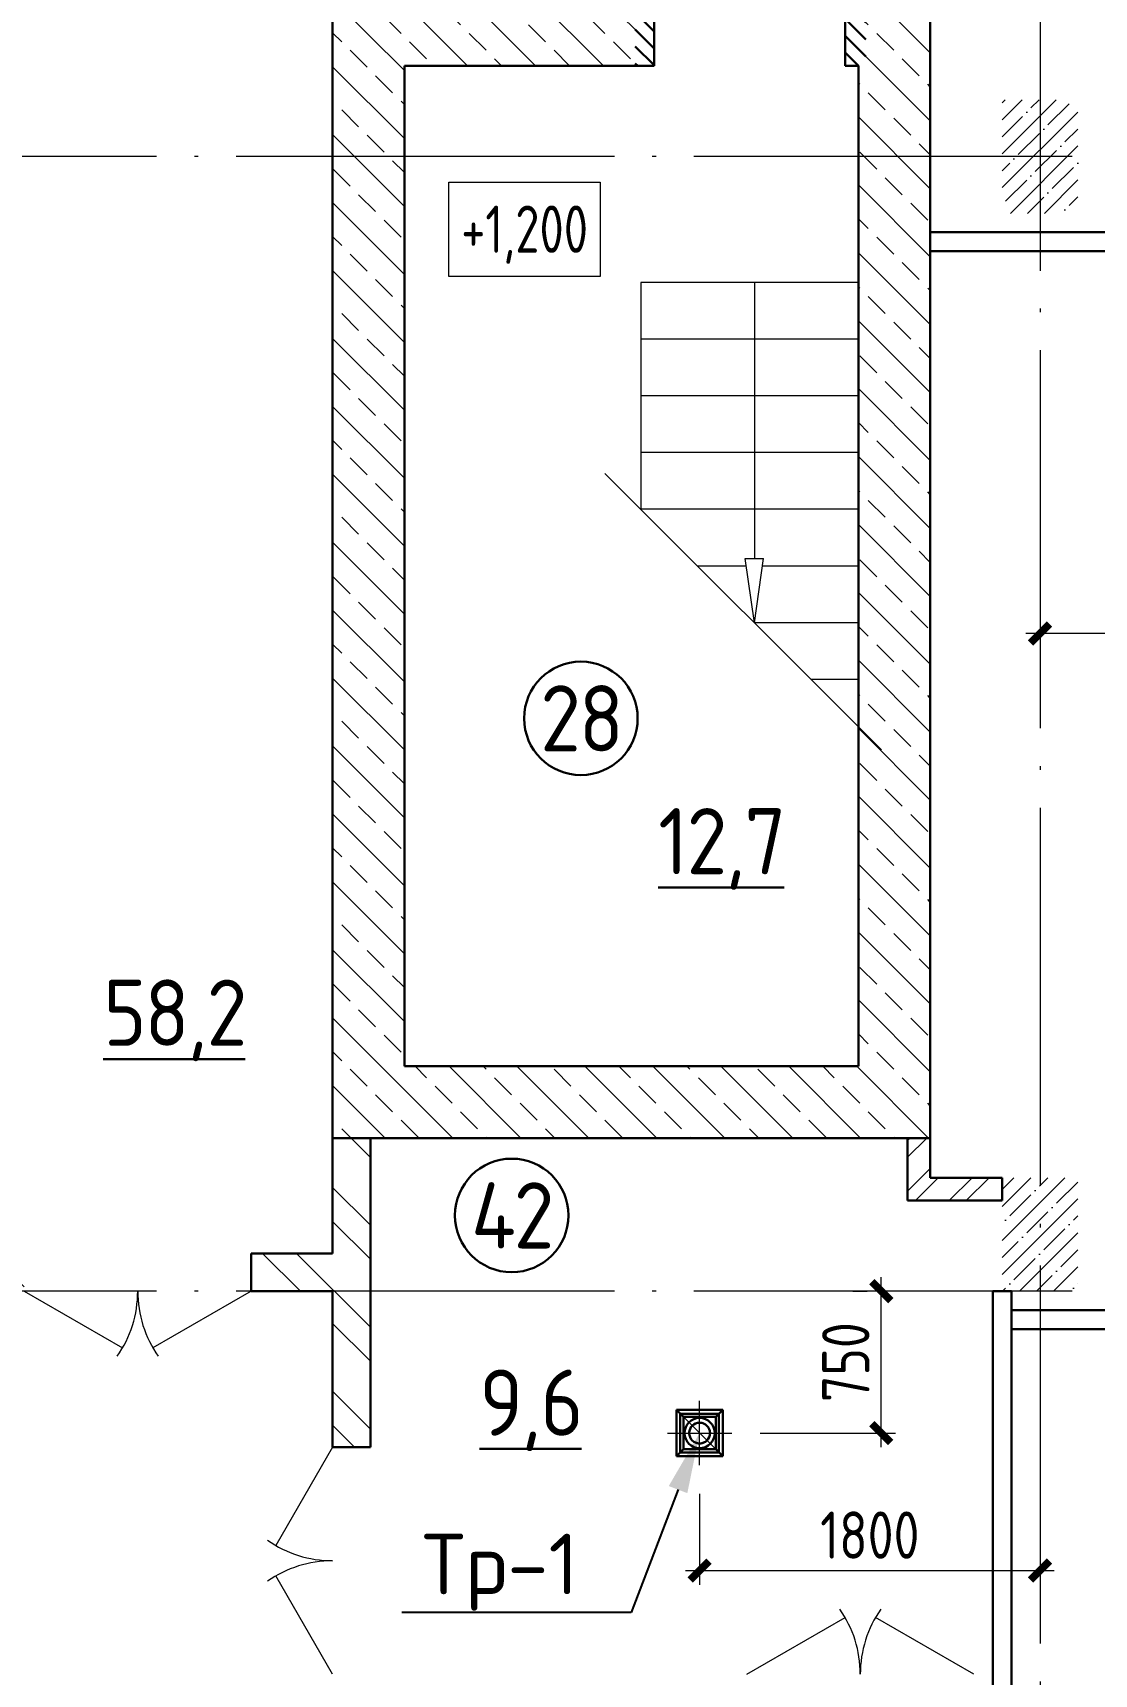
# Model space of a CAD drawing. Extents: x -965262 to 1142518, y -357520 to 71675.
# Drawn here: x -26802 to -21191, y -225177 to -216497 of the extents above; entities that cross this region are included whole.
import ezdxf
from ezdxf import colors
from ezdxf.entities.mleader import LeaderData, LeaderLine
from ezdxf.math import Vec2, Vec3

# ---------------------------------------------------------------- set-up
doc = ezdxf.new("R2010")
doc.units = 0
doc.header["$LTSCALE"] = 10
for name, pattern in [('ACAD_ISO04W100', [30, 24, -3, 0, -3]), ('DOTE', [2.42, 2, -0.2, 0.02, -0.2]), ('HIDDEN', [9.525, 6.35, -3.175])]:
    doc.linetypes.add(name, pattern=pattern)
doc.layers.get('0').update_dxf_attribs({"linetype": 'CONTINUOUS', "lineweight": 30})
doc.layers.get('Defpoints').update_dxf_attribs({"linetype": 'CONTINUOUS'})
doc.layers.add('DOTE', color=7, linetype='DOTE', lineweight=9)
doc.layers.add('Полы_лотки', color=7, linetype='CONTINUOUS', lineweight=30)
doc.styles.add('GOST 2.304', font='isocpeur.ttf', dxfattribs={"width": 0.75, "height": 250})
doc.styles.add('GOST-2.304_Type-B', font='isocpeur.ttf', dxfattribs={"width": 0.9})
doc.styles.get("Standard").update_dxf_attribs({"font": 'isocpeur.ttf', "height": 300})
doc.styles.add('ГОСТ 2м', font='isocpeur.ttf', dxfattribs={"width": 0.8, "height": 250})
doc.dimstyles.new('ГОСТ 2м', dxfattribs={"dimtxt": 250, "dimasz": 100, "dimexe": 75, "dimexo": 150, "dimgap": 62.5, "dimtad": 1, "dimdec": 0, "dimtxsty": 'ГОСТ 2м', "dimblk": 'ARCHTICK', "dimcen": 150, "dimdle": 75, "dimclrd": 256, "dimclre": 256, "dimclrt": 256, "dimadec": 0, "dimazin": 0, "dimtfac": 1, "dimtdec": 0, "dimtmove": 0, "dimatfit": 3, "dimldrblk": 'OBLIQUE', "dimfxl": 1, "dimlwd": 15, "dimlwe": 15, "dimarcsym": 0})
pattern_1 = [(45, (-49229.33, -272886.6), (-89.80256, 89.80256), []), (45, (-49139.53, -272886.6), (-89.80256, 89.80256), [158.75, -31.75, 0, -31.75])]

# ---------------------------------------------------------------- blocks, each defined once
blk = doc.blocks.new('_ArchTick')
at = {"color": 0, "linetype": 'ByBlock', "lineweight": 0, "const_width": 0.4}
blk.add_lwpolyline([(-0.5, -0.5), (0.5, 0.5)], dxfattribs=at)
blk = doc.blocks.new('*D1481')
at = {"lineweight": 15, "transparency": 16777216}
for p, q in [((-21477.4, -219524.2), (-21477.4, -219599.2)), ((-20202.5, -219674.2), (-21552.4, -219674.2)), ((-20277.5, -220029.4), (-20277.5, -219599.2))]:
    blk.add_line(p, q, dxfattribs=at)
at = {"layer": 'Defpoints', "color": 0, "lineweight": 15, "transparency": 16777216}
for p in [(-21477.4, -219674.2), (-21477.4, -219674.2), (-20277.5, -220179.4, -11610.3)]:
    blk.add_point(p, dxfattribs=at)
at = {"lineweight": 15, "transparency": 16777216, "xscale": 100, "yscale": 100, "zscale": 100, "rotation": 180}
blk.add_blockref('_ArchTick', (-21477.4, -219674.2), dxfattribs=at)
at = {"lineweight": 15, "transparency": 16777216, "xscale": 100, "yscale": 100, "zscale": 100}
blk.add_blockref('_ArchTick', (-20277.5, -219674.2), dxfattribs=at)
at = {"lineweight": 15, "transparency": 16777216, "insert": (-20877.5, -219486.7), "char_height": 250, "attachment_point": 5, "style": 'ГОСТ 2м'}
blk.add_mtext('1200', dxfattribs=at)
blk = doc.blocks.new('_Oblique')
at = {"color": 0, "linetype": 'ByBlock', "lineweight": -2}
blk.add_line((-0.5, -0.5), (0.5, 0.5), dxfattribs=at)
blk = doc.blocks.new('*D1505')
at = {"lineweight": 15, "transparency": 16777216}
for p, q in [((-22466.7, -223152.1), (-22391.7, -223152.1)), ((-22316.7, -223977.1), (-22316.7, -223077.1)), ((-22956.5, -223902.1), (-22241.7, -223902.1))]:
    blk.add_line(p, q, dxfattribs=at)
at = {"layer": 'Defpoints', "color": 0, "lineweight": 15, "transparency": 16777216}
for p in [(-22316.7, -223152.1), (-22316.7, -223152.1), (-23106.5, -223902.1, -13512.2)]:
    blk.add_point(p, dxfattribs=at)
at = {"lineweight": 15, "transparency": 16777216, "xscale": 100, "yscale": 100, "zscale": 100}
for p, rotation in [((-22316.7, -223152.1), 90), ((-22316.7, -223902.1), 270)]:
    blk.add_blockref('_ArchTick', p, dxfattribs=dict(at, rotation=rotation))
at = {"lineweight": 15, "transparency": 16777216, "insert": (-22504.2, -223527.1), "char_height": 250, "attachment_point": 5, "rotation": 90, "style": 'ГОСТ 2м'}
blk.add_mtext('750', dxfattribs=at)
blk = doc.blocks.new('*D1506')
at = {"lineweight": 15, "transparency": 16777216}
for p, q in [((-23277, -224222.6), (-23277, -224704.2)), ((-21477.4, -224479.2), (-21477.4, -224554.2)), ((-23352, -224629.2), (-21402.4, -224629.2))]:
    blk.add_line(p, q, dxfattribs=at)
at = {"layer": 'Defpoints', "color": 0, "lineweight": 15, "transparency": 16777216}
for p in [(-23277, -224072.6, -12611), (-21477.4, -224629.2), (-21477.4, -224629.2)]:
    blk.add_point(p, dxfattribs=at)
at = {"lineweight": 15, "transparency": 16777216, "xscale": 100, "yscale": 100, "zscale": 100, "rotation": 180}
blk.add_blockref('_ArchTick', (-23277, -224629.2), dxfattribs=at)
at = {"lineweight": 15, "transparency": 16777216, "xscale": 100, "yscale": 100, "zscale": 100}
blk.add_blockref('_ArchTick', (-21477.4, -224629.2), dxfattribs=at)
at = {"lineweight": 15, "transparency": 16777216, "insert": (-22377.2, -224441.7), "char_height": 250, "attachment_point": 5, "style": 'ГОСТ 2м'}
blk.add_mtext('1800', dxfattribs=at)

msp = doc.modelspace()

# ---------------------------------------------------------------- hatches: boundary and pattern name
at = {"lineweight": 15}
h = msp.add_hatch(dxfattribs=at)
h.set_pattern_fill('ANSI33', scale=40, angle=90)
h.set_pattern_definition([(135, (-488505.78, -304776.27), (-179.60512, -179.60512), []), (135, (-488505.78, -304596.67), (-179.60512, -179.60512), [127, -63.5])])
h.paths.add_polyline_path([(-22437.4, -216292.1), (-22507.4, -216292.1), (-22507.4, -216672.1), (-22437.4, -216672.1)], flags=17)
h.paths.add_polyline_path([(-23517.4, -216292.1), (-23587.4, -216292.1), (-23587.4, -216672.1), (-23517.4, -216672.1)], flags=17)
h.paths.add_polyline_path([(-25217.4, -222342.1), (-25217.4, -216292.1), (-23587.4, -216292.1), (-23587.4, -216672.1), (-24837.4, -216672.1), (-24837.4, -221962.1), (-22437.4, -221962.1), (-22437.4, -216292.1), (-22057.4, -216292.1), (-22057.4, -222342.1)])
h = msp.add_hatch()
h.set_pattern_fill('ANSI31', scale=20, angle=-90)
h.set_pattern_definition([(315, (-106403.13, 428918.52), (44.9012806, 44.9012806), [])])
h.paths.add_polyline_path([(-23518, -216372.8), (-23518, -216672.8), (-23618, -216672.8), (-23618, -216372.8)])
h.paths.add_polyline_path([(-23518, -216292.8), (-23518, -216372.8), (-23618, -216372.8), (-23618, -216292.8)])
h = msp.add_hatch()
h.set_pattern_fill('ANSI31', scale=20, angle=-90)
h.set_pattern_definition([(315, (-106403.13, 428918.52), (44.9012806, 44.9012806), [])])
h.paths.add_polyline_path([(-22397.8, -216372.4), (-22397.8, -216672.4), (-22507.4, -216672.1), (-22507.4, -216372.4)])
h.paths.add_polyline_path([(-22397.8, -216292.4), (-22397.8, -216372.4), (-22507.4, -216372.4), (-22507.4, -216292.1)])
h = msp.add_hatch(dxfattribs=at)
h.set_pattern_fill('ANSI32', scale=20)
h.set_pattern_definition([(45, (-488505.78, -304776.27), (-134.70384, 134.70384), []), (45, (-488415.98, -304776.27), (-134.70384, 134.70384), [])])
h.paths.add_polyline_path([(-29473.3, -223152.1), (-29473.3, -216851.7), (-27677.4, -216852.1), (-27677.4, -216971.7), (-29223.3, -216971.7), (-29223.3, -218992.1), (-27527.4, -218992.1), (-27527.4, -218892.1), (-27277.4, -218892.1), (-27277.4, -220262.1), (-27527.4, -220262.1), (-27527.4, -220152.1), (-27777.4, -220152.1), (-27777.4, -220032.1), (-27527.4, -220032.1), (-27527.4, -219112.1), (-29223.3, -219112.1), (-29223.3, -220032.1), (-28477.4, -220032.1), (-28477.4, -220152.1), (-29223.3, -220152.1), (-29223.3, -221072.1), (-27527.4, -221072.1), (-27527.4, -220962.1), (-27277.4, -220962.1), (-27277.4, -221302.1), (-27527.4, -221302.1), (-27527.4, -221192.1), (-29223.3, -221192.1), (-29223.3, -222112.1), (-28477.4, -222112.1), (-28477.4, -222232.1), (-29223.3, -222232.1), (-29223.3, -223032.1), (-27677.4, -223032.1), (-27677.4, -223152.1)])
h.paths.add_polyline_path([(-27527.4, -222552.1), (-27527.4, -222232.1), (-27777.4, -222232.1), (-27777.4, -222112.1), (-27527.4, -222112.1), (-27527.4, -222002.1), (-27277.4, -222002.1), (-27277.4, -222552.1)], flags=17)
h.paths.add_polyline_path([(-27527.4, -218192.1), (-27527.4, -217451.7), (-27277.4, -217452.1), (-27277.4, -218192.1)], flags=17)
h.paths.add_polyline_path([(-22177.4, -222672.1), (-22177.4, -222342.1), (-22057.4, -222342.1), (-22057.4, -222552.1), (-21677.4, -222552.1), (-21677.4, -222672.1)])
h = msp.add_hatch(dxfattribs=at)
h.set_pattern_fill('ANSI35', scale=20, style=0)
h.set_pattern_definition(pattern_1)
h.paths.add_polyline_path([(-21277.4, -216852.1), (-21677.4, -216852.1), (-21677.4, -217452.1), (-21277.4, -217452.1)])
h = msp.add_hatch(dxfattribs=at)
h.set_pattern_fill('ANSI32', scale=40, angle=90)
h.set_pattern_definition([(135, (-488505.8, -304776.27), (-269.40768, -269.40768), []), (135, (-488505.8, -304596.67), (-269.40768, -269.40768), [])])
h.paths.add_polyline_path([(-27177.4, -223152.1), (-26847.4, -223152.1), (-26847.4, -222952.1), (-27277.4, -222952.1), (-27277.4, -223152.1), (-27377.4, -223152.1), (-27377.4, -223977.1), (-27177.4, -223977.1)])
h.paths.add_polyline_path([(-25217.4, -222342.1), (-25017.4, -222342.1), (-25017.4, -223977.1), (-25217.4, -223977.1), (-25217.4, -223152.1), (-25647.4, -223152.1), (-25647.4, -222952.1), (-25217.4, -222952.1)])
h.paths.add_polyline_path([(-52127.4, -223640.3), (-52148.9, -223604.5), (-52127.4, -223591.6), (-52127.4, -223152.1), (-51177.4, -223152.1), (-51177.4, -222952.1), (-52327.4, -222952.1), (-52327.4, -225952.1), (-51332.4, -225952.1), (-51332.4, -225752.1), (-51352.4, -225752.1), (-51352.4, -225777.1), (-51602.4, -225777.1), (-51602.4, -225752.1), (-52127.4, -225752.1)])
h.paths.add_polyline_path([(-48907.4, -222952.1), (-50777.4, -222952.1), (-50777.4, -223152.1), (-48907.4, -223152.1)])
h.paths.add_polyline_path([(-49107.4, -225752.1), (-50132.4, -225752.1), (-50132.4, -225952.1), (-49307.4, -225952.1), (-49307.4, -230877.1), (-49107.4, -230877.1)])
h.paths.add_polyline_path([(-47407.4, -225352.1), (-47607.4, -225352.1), (-47607.4, -230877.1), (-47407.4, -230877.1)])
h.paths.add_polyline_path([(-47407.4, -222952.1), (-47707.4, -222952.1), (-47707.4, -223152.1), (-47607.4, -223152.1), (-47607.4, -224152.1), (-47407.4, -224152.1)])
h.paths.add_polyline_path([(-27177.4, -225177.1), (-27377.4, -225177.1), (-27377.4, -225527.1), (-27352.4, -225527.1), (-27352.4, -225777.1), (-27377.4, -225777.1), (-27377.4, -230877.1), (-27177.4, -230877.1)])
h.paths.add_polyline_path([(-25017.4, -225177.1), (-25217.4, -225177.1), (-25217.4, -230877.1), (-25017.4, -230877.1)])
h = msp.add_hatch(dxfattribs=at)
h.set_pattern_fill('ANSI35', scale=20, style=0)
h.set_pattern_definition(pattern_1)
h.paths.add_polyline_path([(-21277.4, -222552.1), (-21677.4, -222552.1), (-21677.4, -223152.1), (-21277.4, -223152.1)])

# ---------------------------------------------------------------- linework, layer by layer
at = {"color": 7}
for p, q in [((-25217.4, -216292.1, -1451.3), (-25217.4, -222342.1, -1451.3)), ((-23517.4, -216292.1, -1451.3), (-23517.4, -216672.1, -1451.3)), ((-22507.4, -216292.1, -1451.3), (-22507.4, -216672.1, -1451.3)), ((-22057.4, -216292.1, -1451.3), (-22057.4, -222342.1, -1451.3)), ((-24837.4, -216672.1, -1451.3), (-24837.4, -221962.1, -1451.3)), ((-24837.4, -216672.1, -1451.3), (-23517.4, -216672.1, -1451.3)), ((-22507.4, -216672.1, -1451.3), (-22437.4, -216672.1, -1451.3)), ((-22437.4, -216672.1, -1451.3), (-22437.4, -221962.1, -1451.3)), ((-24837.4, -221962.1, -1451.3), (-22437.4, -221962.1, -1451.3)), ((-25217.4, -222342.1, -1451.3), (-22057.4, -222342.1, -1451.3)), ((-22177.4, -222672.1, -1451.3), (-22177.4, -222342.1, -1451.3)), ((-22177.4, -222342.1, -2218.5), (-22057.4, -222342.1, -1451.3)), ((-22057.4, -222552.1, -1451.3), (-22057.4, -222342.1, -1451.3)), ((-22057.4, -222552.1, -2378.7), (-21677.4, -222552.1, -3259.8)), ((-21677.4, -222672.1, -3588.6), (-21677.4, -222552.1, -3259.8)), ((-22177.4, -222672.1, -2218.5), (-21677.4, -222672.1, -3588.6)), ((-25647.4, -223152.1, -4711.1), (-25647.4, -222952.1, -841)), ((-25647.4, -222952.1, 7209.6), (-25217.4, -222952.1, -14803.2)), ((-25647.4, -223152.1, -3259.8), (-25217.4, -223152.1, -3259.8))]:
    msp.add_line(p, q, dxfattribs=at)
at = {"color": 7, "lineweight": 15}
for p, q in [((-24602, -217286.8, 8350.5), (-23802, -217286.8, 8350.5)), ((-24602, -217786.8, 8350.5), (-24602, -217286.8, 8350.5)), ((-23802, -217286.8, 8350.5), (-23802, -217786.8, 8350.5)), ((-23802, -217786.8, 8350.5), (-24602, -217786.8, 8350.5)), ((-22437.4, -217817.1, -1451.3), (-23587.4, -217817.1, -1451.3)), ((-23587.4, -217817.1, -1451.3), (-23587.4, -219017.1, -1451.3)), ((-22987.4, -217817.1, -1451.3), (-22987.4, -219277.8, -1451.3)), ((-22437.4, -218117.1, -1451.3), (-23587.4, -218117.1, -1451.3)), ((-22437.4, -218117.1, -1451.3), (-23587.4, -218117.1, -1451.3)), ((-22437.4, -218417.1, -1451.3), (-23587.4, -218417.1, -1451.3)), ((-22437.4, -218417.1, -1451.3), (-23587.4, -218417.1, -1451.3)), ((-22437.4, -218717.1, -1451.3), (-23587.4, -218717.1, -1451.3)), ((-22437.4, -218717.1, -1451.3), (-23587.4, -218717.1, -1451.3)), ((-23777.3, -218827.3, -1451.3), (-22314.6, -220289.9, -1451.3)), ((-22437.4, -219017.1, -1451.3), (-23587.4, -219017.1, -1451.3)), ((-22437.4, -219017.1, -1451.3), (-23587.4, -219017.1, -1451.3)), ((-23030.7, -219317.1, -1451.3), (-23287.4, -219317.1, -1451.3)), ((-22987.4, -219617.1, -1451.3), (-23036.4, -219277.8, -1451.3)), ((-23036.4, -219277.8, -1451.3), (-22938.4, -219277.8, -1451.3)), ((-22987.4, -219617.1, -1451.3), (-22938.4, -219277.8, -1451.3)), ((-22437.4, -219317.1, -1451.3), (-22944.1, -219317.1, -1451.3)), ((-22437.4, -219617.1, -1451.3), (-22987.4, -219617.1, -1451.3)), ((-22437.4, -219617.1, -1451.3), (-22987.4, -219617.1, -1451.3)), ((-22437.4, -219917.1, -1451.3), (-22687.4, -219917.1, -1451.3)), ((-22437.4, -219917.1, -1451.3), (-22687.4, -219917.1, -1451.3)), ((-26847.4, -223152.1, -4711.1), (-26327.8, -223452.1, -4711.1)), ((-25647.4, -223152.1, -4711.1), (-26167, -223452.1, -4711.1)), ((-25217.4, -223977.1, -3259.8), (-25517.4, -224496.7, -3259.8)), ((-25217.4, -225177.1, -3259.8), (-25517.4, -224657.5, -3259.8)), ((-23027.4, -225177.1, -3259.8), (-22507.8, -224877.1, -3259.8)), ((-21827.4, -225177.1, -3259.8), (-22347, -224877.1, -3259.8))]:
    msp.add_line(p, q, dxfattribs=at)
at = {"color": 7, "extrusion": (0, 0, -1)}
for p, q in [((-22057.4, -217552.1, -3259.8), (-19277.4, -217552.1, -3259.8)), ((-22057.4, -217652.1, -3259.8), (-22057.4, -217552.1, -3259.8)), ((-19277.4, -217652.1, -3259.8), (-22057.4, -217652.1, -3259.8)), ((-25217.4, -222952.1, -3259.8), (-25217.4, -222342.1, -3259.8)), ((-25017.4, -222342.1, -1451.3), (-25217.4, -222342.1, -1451.3)), ((-25017.4, -223977.1, -3259.8), (-25017.4, -222342.1, -3259.8)), ((-25217.4, -223977.1, -3259.8), (-25217.4, -223152.1, -3259.8)), ((-21627.4, -223152.1, -3259.8), (-21727.4, -223152.1, -3259.8)), ((-21727.4, -223152.1, -3259.8), (-21727.4, -231962.1, -3259.8)), ((-21627.4, -231962.1, -3259.8), (-21627.4, -223152.1, -3259.8)), ((-21627.4, -223352.1, -3250.2), (-21627.4, -223252.1, -3250.2)), ((-21627.4, -223252.1, -3250.2), (-17827.4, -223252.1, -4711.1)), ((-17827.4, -223352.1, -3259.8), (-21627.4, -223352.1, -3259.8)), ((-25017.4, -223977.1, -3259.8), (-25217.4, -223977.1, -3259.8))]:
    msp.add_line(p, q, dxfattribs=at)
at = {"color": 1, "lineweight": 15}
msp.add_line((-23399.5, -223779.6, -4711.1), (-23154.5, -224024.6, -4711.1), dxfattribs=at)
at = {"color": 7}
for centre in [(-23904.6, -220122.8, -7970.9), (-24270.3, -222751.2, 8350.5)]:
    msp.add_circle(centre, 300, dxfattribs=at)
at = {"color": 7, "lineweight": 15}
for centre, start, end in [((-26847.4, -223152.1, -4711.1), 325, 0), ((-25647.4, -223152.1, -4711.1), 180, 215), ((-25217.4, -223977.1, -3259.8), 235, 270), ((-25217.4, -225177.1, -3259.8), 90, 125), ((-23027.4, -225177.1, -3259.8), 0, 35), ((-21827.4, -225177.1, -3259.8), 145, 180)]:
    msp.add_arc(centre, 600, start, end, dxfattribs=at)
at = {"layer": 'DOTE', "color": 7, "ltscale": 100, "extrusion": (0, -1, 0)}
msp.add_line((-21477.4, -162515.3, -4711.1), (-21477.4, -237687.4, -4711.1), dxfattribs=at)
at = {"layer": 'DOTE', "color": 7, "ltscale": 100}
for p, q in [((-1947.4, -217152.1, -4711.1), (-73832.7, -217152.1, -4711.1)), ((-1947.4, -223152.1, -4711.1), (-73832.7, -223152.1, -4711.1))]:
    msp.add_line(p, q, dxfattribs=at)
at = {"layer": 'Полы_лотки', "color": 1, "linetype": 'ACAD_ISO04W100', "lineweight": 9, "ltscale": 10}
for p, q in [((-23277, -224072.6, -4260.5), (-23277, -223731.7, -5161.7)), ((-23447.5, -223902.1, -4260.5), (-23106.5, -223902.1, -5161.7))]:
    msp.add_line(p, q, dxfattribs=at)
at = {"layer": 'Полы_лотки', "color": 5}
for p, q in [((-23399.5, -223779.6, -4711.1), (-23154.5, -223779.6, -4711.1)), ((-23399.5, -224024.6, -4711.1), (-23399.5, -223779.6, -4711.1)), ((-23399.5, -223779.6, -4711.1), (-23362, -223817.1, -4711.1)), ((-23174.5, -223799.6, -4711.1), (-23379.5, -223799.6, -4711.1)), ((-23379.5, -223799.6, -4711.1), (-23379.5, -224004.6, -4711.1)), ((-23192, -223817.1, -4711.1), (-23362, -223817.1, -4711.1)), ((-23362, -223817.1, -4711.1), (-23362, -223987.1, -4711.1)), ((-23154.5, -223779.6, -4711.1), (-23192, -223817.1, -4711.1)), ((-23192, -223817.1, -4711.1), (-23192, -223987.1, -4711.1)), ((-23174.5, -224004.6, -4711.1), (-23174.5, -223799.6, -4711.1)), ((-23154.5, -224024.6, -4711.1), (-23154.5, -223779.6, -4711.1)), ((-23399.5, -224024.6, -4711.1), (-23362, -223987.1, -4711.1)), ((-23379.5, -224004.6, -4711.1), (-23174.5, -224004.6, -4711.1)), ((-23192, -223987.1, -4711.1), (-23362, -223987.1, -4711.1)), ((-23154.5, -224024.6, -4711.1), (-23192, -223987.1, -4711.1)), ((-23399.5, -224024.6, -4711.1), (-23154.5, -224024.6, -4711.1))]:
    msp.add_line(p, q, dxfattribs=at)
for radius in [80, 55]:
    msp.add_circle((-23277, -223902.1, -4711.1), radius, dxfattribs=at)
at = {"layer": 'Полы_лотки', "color": 6, "linetype": 'HIDDEN', "ltscale": 10}
msp.add_circle((-23277, -223902.1, -4711.1), 55, dxfattribs=at)

# ---------------------------------------------------------------- texts
at = {"color": 7, "style": 'GOST 2.304', "width": 0.75}
msp.add_text('+1,200', height=250, dxfattribs=at).set_placement((-24537.2, -217660.8, 8350.5))
at = {"color": 7, "char_height": 350, "attachment_point": 5, "style": 'GOST-2.304_Type-B'}
for s, insert, width in [('{\\fISOCPEUR|b0|i0|c0|p34;\\T0.95;28}', (-23904.6, -220122.8, -3259.8), 800), ('{\\fISOCPEUR|b0|i0|c0|p34;\\T0.95;\\L12,7}', (-23162.7, -220813, -1500), 2000), ('{\\fISOCPEUR|b0|i0|c0|p34;\\T0.95;\\L58,2}', (-26054.2, -221720, -1500), 2000), ('{\\fISOCPEUR|b0|i0|c0|p34;\\T0.95;42}', (-24270.3, -222751.2, 13061.6), 800), ('{\\fISOCPEUR|b0|i0|c0|p34;\\T0.95;\\L9,6}', (-24171.3, -223781.8, -3308.5), 2000)]:
    msp.add_mtext(s, dxfattribs=dict(at, insert=insert, width=width))

# ---------------------------------------------------------------- dimensions: what is measured, and where the dimension line sits
at = {"lineweight": 15}
for base, p1, p2, picture, middle in [((-21477.4, -219674.2, 8350.5), (-20277.5, -220179.4, -3259.8), (-21477.4, -219674.2, 8350.5), '*D1481', (-20877.5, -219486.7, 8350.5)), ((-21477.4, -224629.2, 8350.5), (-23277, -224072.6, -4260.5), (-21477.4, -224629.2, 8350.5), '*D1506', (-22377.2, -224441.7, 8350.5))]:
    dim = msp.add_linear_dim(base=base, p1=p1, p2=p2, dimstyle='ГОСТ 2м', dxfattribs=at)
    dim.commit()
    dim.dimension.update_dxf_attribs({"geometry": picture, "text_midpoint": middle})
dim = msp.add_linear_dim(base=(-22316.7, -223152.1, 8350.5), p1=(-23106.5, -223902.1, -5161.7), p2=(-22316.7, -223152.1, 8350.5), angle=90, dimstyle='ГОСТ 2м', dxfattribs=at)
dim.commit()
dim.dimension.update_dxf_attribs({"geometry": '*D1505', "text_midpoint": (-22504.2, -223527.1, 8350.5)})

# ---------------------------------------------------------------- leaders
at = {"layer": 'Полы_лотки', "color": 5, "lineweight": 15}
ml = msp.add_multileader_mtext('Standard', dxfattribs=at)
ml.set_content('Тр-1', color=5)
ml.set_leader_properties()
ml.build(insert=Vec2(0, 0))
ml.multileader.update_dxf_attribs({"has_text_frame": 1, "text_right_attachment_type": 6, "dogleg_length": 36, "arrow_head_size": 320})
ctx = ml.context
ctx.base_point, ctx.char_height, ctx.arrow_head_size, ctx.landing_gap_size, ctx.plane_origin = Vec3(-24881.8, -224642.5, -4711.1), 320, 320, 16, Vec3(-40479.3, -234612.3, -4711.1)
ctx.right_attachment, ctx.text_align_type = 6, 2
notes = []
notes.append((ctx, [(1, (1, 1, 0), (-23638.8, -224850.5, -4711.1), (-1, 0), 260.8, [(0, [(-23277, -223902.1, -4711.1)], 0, [])])]))
ctx.mtext.insert, ctx.mtext.width, ctx.mtext.defined_height, ctx.mtext.alignment, ctx.mtext.flow_direction = Vec3(-23915.6, -224434.5, -4711.1), 950.154, 11529.4, 3, 5
for ctx, leaders in notes:
    for number, flags, end, landing, length, lines in leaders:
        leader = LeaderData()
        leader.index, (leader.has_last_leader_line, leader.has_dogleg_vector, leader.attachment_direction) = number, flags
        leader.last_leader_point, leader.dogleg_vector, leader.dogleg_length = Vec3(end), Vec3(landing), length
        for number, points, colour, breaks in lines:
            line = LeaderLine()
            line.index, line.vertices, line.color, line.breaks = number, Vec3.list(points), colors.encode_raw_color(colour), breaks
            leader.lines.append(line)
        ctx.leaders.append(leader)

doc.saveas('drawing.dxf')
